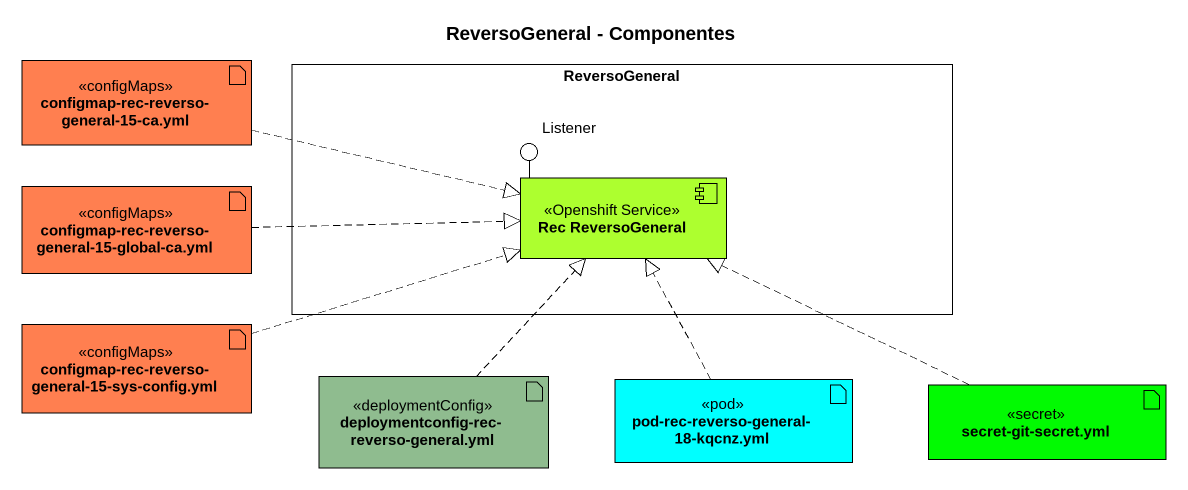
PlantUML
@startuml
title ReversoGeneral - Componentes
artifact "configmap-rec-reverso-general-15-ca.yml" as configmap_rec_reverso <<configMaps>> #FF7F50
rectangle ReversoGeneral {
  component "Rec ReversoGeneral" as Rec_ReversoGeneral <<Openshift Service>> #ADFF2F
}
() Listener
artifact "configmap-rec-reverso-general-15-global-ca.yml" as configmap_rec_reverso_2 <<configMaps>> #FF7F50
artifact "configmap-rec-reverso-general-15-sys-config.yml" as configmap_rec_reverso_3 <<configMaps>> #FF7F50
artifact "deploymentconfig-rec-reverso-general.yml" as deploymentconfig_rec <<deploymentConfig>> #8FBC8F
artifact "pod-rec-reverso-general-18-kqcnz.yml" as pod_rec_reverso_general_18 <<pod>> #00FFFF
artifact "secret-git-secret.yml" as secret_git_secret_yml <<secret>> #02FA02
Rec_ReversoGeneral -up- Listener
configmap_rec_reverso .right.|> Rec_ReversoGeneral
configmap_rec_reverso_2 .right.|> Rec_ReversoGeneral
configmap_rec_reverso_3 .right.|> Rec_ReversoGeneral
deploymentconfig_rec .up.|> Rec_ReversoGeneral
pod_rec_reverso_general_18 .up.|> Rec_ReversoGeneral
secret_git_secret_yml .left.|> Rec_ReversoGeneral
@enduml
